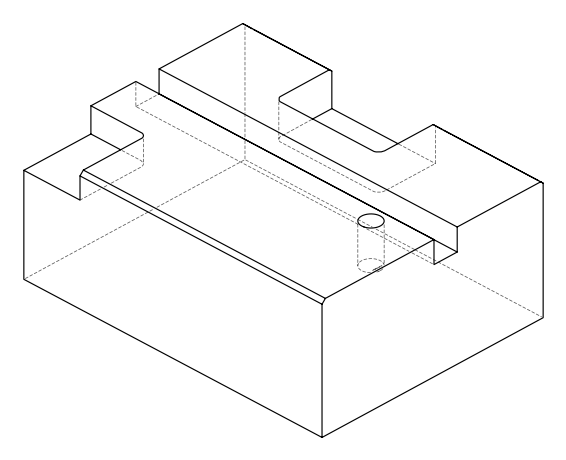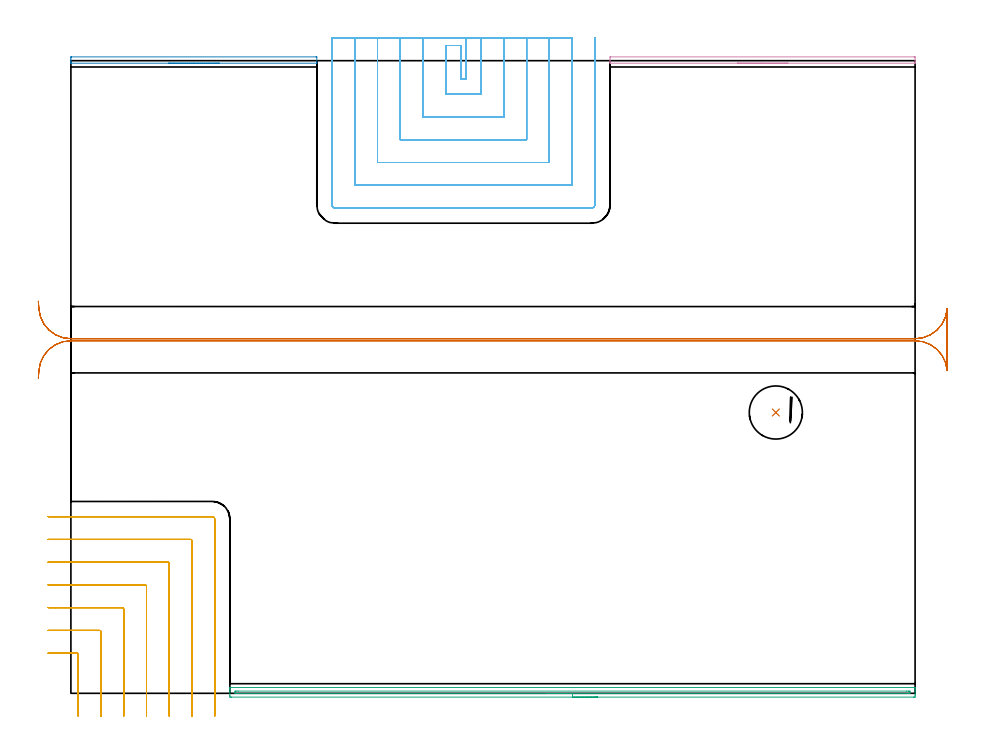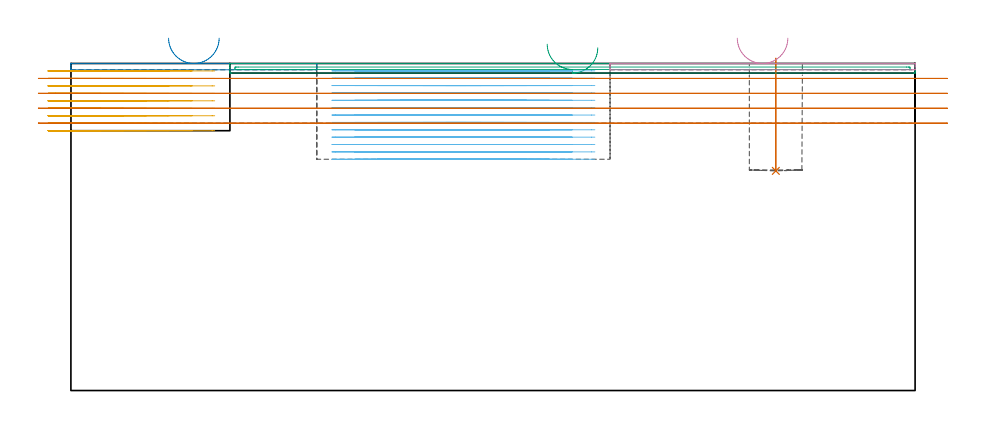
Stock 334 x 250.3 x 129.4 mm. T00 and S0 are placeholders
(PLAN: 7 operations, 3 tool changes, 66.3 min)
(1 INDEXABLE_INSERT_DRILL_BLIND_HOLE_FROM_SOLID | STEP1POCKET | NXT0302_013 | 0.18 min | 14620 mm3)
(2 AREA_MILL | FG_CHAMFER_SURFACE | UGT0205_001 | 0.93 min | 310 mm3)
(3 AREA_MILL_1 | FG_CHAMFER_SURFACE_1 | UGT0205_001 | 4.49 min | 1979 mm3)
(4 AREA_MILL_2 | FG_CHAMFER_SURFACE_2 | UGT0205_001 | 1.12 min | 383 mm3)
(5 MILL_CORNER_NOTCH_RECTANGULAR | CORNER_NOTCH_RECTANGULAR | NXT0201_011 | Follow Part, ap 3, ae 75% | 12.88 min | 126710 mm3)
(6 MILL_SLOT | SLOT_PARTIAL_RECTANGULAR | NXT0201_011 | Follow Part, ap 3, ae 75% | 40.4 min | 281830 mm3)
(7 MILL_RECTANGULAR_SLOT | SLOT_RECTANGULAR | UGT0201_109 | Follow Part, ap 6.35, ae 75% | 6.26 min | 206654 mm3)
(TOOL NXT0302_013 | Index. Insert Drill 21mm [880-D2100L25-05] | D21 PA176 FL105 Z2)
(TOOL UGT0205_001 | Chamfer Mill 20 x 3 x 45 deg. | D20 FL50 Z2)
(TOOL NXT0201_011 | ENDMILL 12mm [2P460-1200-NA 1630] | D12 FL38 Z6)
(TOOL UGT0201_109 | End Mill 25.4 mm | D25.4 FL25 Z2)
(OP 1 INDEXABLE_INSERT_DRILL_BLIND_HOLE_FROM_SOLID)
G17 G21 G94 G90
T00 M6
G54
G17 G0 G90 X278.9 Y111.1 S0 M3
G43 Z139.4 H1
G94 G81 G98 Z86.9 F250. R131.4
G80
M5
M2
(OP 2 AREA_MILL)
G17 G21 G94 G90
T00 M6
G54
G17 G0 G90 X58.65 Y249.3 S1061 M3
G43 Z139.4 H0
G94 G1 X58.612 Z138.528 F250.
X58.498 Z137.663
X58.309 Z136.812
X58.047 Z135.98
X57.713 Z135.174
X57.31 Z134.4
X56.842 Z133.664
X56.31 Z132.972
X55.721 Z132.329
X55.078 Z131.739
X54.386 Z131.208
X53.65 Z130.74
X52.876 Z130.337
X52.07 Z130.003
X51.238 Z129.741
X50.386 Z129.552
X49.522 Z129.438
X48.65 Z129.4
X0.13
X0.01 Y249.303 Z129.388
X0.002 Y249.408 Z129.285
X0. Y249.518 Z129.18
Y250.185 Z128.514
Y250.915 Z127.784
Y251.426 Z127.27
Y251.681 Z127.016
X0.003 Y251.791 Z126.905
X0.13 Y251.8 Z126.9
X96.98
X97.17 Y251.797 Z126.903
X97.297 Y251.791 Z126.905
X97.3 Y251.681 Z127.016
Y249.518 Z129.18
Y249.409 Z129.283
X97.29 Y249.303 Z129.388
X97.17 Y249.3 Z129.4
X48.65
X47.778 Z129.438
X46.914 Z129.552
X46.062 Z129.741
X45.23 Z130.003
X44.424 Z130.337
X43.65 Z130.74
X42.914 Z131.208
X42.222 Z131.739
X41.579 Z132.329
X40.99 Z132.972
X40.458 Z133.664
X39.99 Z134.4
X39.587 Z135.174
X39.253 Z135.98
X38.991 Z136.812
X38.802 Z137.663
X38.688 Z138.528
X38.65 Z139.4
M5
M2
(OP 3 AREA_MILL_1)
G17 G21 G94 G90
T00 M6
G54
G17 G0 G90 X208.45 Y-1.5 S1061 M3
G43 Z139.4 H0
Z135.6
G94 G1 X208.412 Z134.729 F250.
X208.298 Z133.864
X208.109 Z133.012
X207.847 Z132.18
X207.513 Z131.374
X207.11 Z130.6
X206.641 Z129.864
X206.11 Z129.172
X205.521 Z128.529
X204.878 Z127.94
X204.186 Z127.409
X203.45 Z126.94
X202.676 Z126.537
X201.87 Z126.203
X201.038 Z125.941
X200.186 Z125.752
X199.322 Z125.638
X198.45 Z125.6
X63.521
X62.96 Y-1.493 Z125.603
X62.908 Y-1.491 Z125.605
X62.9 Y-0.934 Z126.16
Y0.498 Z127.594
Y0.845 Z127.94
Y1.539 Z128.638
Y1.859 Z128.959
X62.907 Y2.255 Z129.346
X62.91 Y2.305 Z129.395
X63.07 Y2.3 Z129.4
X333.83
X333.99 Y2.305 Z129.395
X333.993 Y2.255 Z129.346
X334. Y1.859 Z128.958
Y1.539 Z128.639
Y0.845 Z127.94
Y-0.392 Z126.705
X333.997 Y-0.934 Z126.16
X333.992 Y-1.491 Z125.605
X333.94 Y-1.493 Z125.603
X333.379 Y-1.5 Z125.6
X198.45
Y-0.086 Z127.014
X66.243
X65.347 Y-0.083 Z127.017
X65.308 Y-0.081 Z127.019
X64.91 Y-0.045 Z127.055
X64.905 Y0.357 Z127.457
X64.91 Y0.845 Z127.945
X65.272 Y0.881 Z127.981
X65.308 Y0.883 Z127.983
X66.161 Y0.886 Z127.986
X330.657
X331.553 Y0.883 Z127.983
X331.592 Y0.881 Z127.981
X331.99 Y0.845 Z127.945
X331.995 Y0.444 Z127.544
X331.99 Y-0.045 Z127.055
X331.628 Y-0.081 Z127.019
X331.592 Y-0.083 Z127.017
X330.739 Y-0.086 Z127.014
X198.45
X197.578 Z127.052
X196.713 Z127.166
X195.862 Z127.355
X195.03 Z127.617
X194.224 Z127.951
X193.45 Z128.354
X192.714 Z128.823
X192.022 Z129.354
X191.379 Z129.943
X190.79 Z130.586
X190.258 Z131.279
X189.79 Z132.014
X189.387 Z132.788
X189.053 Z133.594
X188.791 Z134.426
X188.602 Z135.278
X188.488 Z136.143
X188.45 Z137.014
G0 Z139.4
M5
M2
(OP 4 AREA_MILL_2)
G17 G21 G94 G90
T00 M6
G54
G17 G0 G90 X283.65 Y249.3 S1061 M3
G43 Z139.4 H0
G94 G1 X283.612 Z138.528 F250.
X283.498 Z137.663
X283.309 Z136.812
X283.047 Z135.98
X282.713 Z135.174
X282.31 Z134.4
X281.842 Z133.664
X281.31 Z132.972
X280.721 Z132.329
X280.078 Z131.739
X279.386 Z131.208
X278.65 Z130.74
X277.876 Z130.337
X277.07 Z130.003
X276.238 Z129.741
X275.386 Z129.552
X274.522 Z129.438
X273.65 Z129.4
X213.451
X213.31 Y249.302 Z129.388
X213.302 Y249.425 Z129.267
X213.3 Y249.553 Z129.146
Y249.957 Z128.742
Y250.55 Z128.145
Y251.722 Z126.975
X213.303 Y251.791 Z126.905
X213.451 Y251.8 Z126.9
X333.594
X333.849 Y251.797 Z126.903
X333.997 Y251.791 Z126.905
X334. Y251.722 Z126.975
Y250.55 Z128.145
Y249.957 Z128.742
Y249.553 Z129.146
Y249.426 Z129.266
X333.99 Y249.303 Z129.388
X333.849 Y249.3 Z129.4
X273.65
X272.778 Z129.438
X271.914 Z129.552
X271.062 Z129.741
X270.23 Z130.003
X269.424 Z130.337
X268.65 Z130.74
X267.914 Z131.208
X267.222 Z131.739
X266.579 Z132.329
X265.99 Z132.972
X265.458 Z133.664
X264.99 Z134.4
X264.587 Z135.174
X264.253 Z135.98
X263.991 Z136.812
X263.802 Z137.663
X263.688 Z138.528
X263.65 Z139.4
M5
M2
(OP 5 MILL_CORNER_NOTCH_RECTANGULAR)
G17 G21 G94 G90
T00 M6
G54
G17 G0 G90 X2.9 Y-9. S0 M3
G43 Z139.4 H1
Z126.444
G94 G1 Y-6. F250.
Y15.304 F500.
G3 X2.304 Y15.9 R0.6
G1 X-6.
X-9. F250.
G0 Z139.4
X11.9 Y-9.
Z126.444
G1 Y-6.
Y24.304 F500.
G3 X11.304 Y24.9 R0.6
G1 X-6.
X-9. F250.
G0 Z139.4
X20.9 Y-9.
Z126.444
G1 Y-6.
Y33.304 F500.
G3 X20.304 Y33.9 R0.6
G1 X-6.
X-9. F250.
G0 Z139.4
X29.9 Y-9.
Z126.444
G1 Y-6.
Y42.304 F500.
G3 X29.304 Y42.9 R0.6
G1 X-6.
X-9. F250.
G0 Z139.4
X38.9 Y-9.
Z126.444
G1 Y-6.
Y51.304 F500.
G3 X38.304 Y51.9 R0.6
G1 X-6.
X-9. F250.
G0 Z139.4
X47.9 Y-9.
Z126.444
G1 Y-6.
Y60.303 F500.
G3 X47.303 Y60.9 R0.6
G1 X-6.
X-9. F250.
G0 Z139.4
X56.9 Y-9.
Z126.444
G1 Y-6.
Y68.9 F500.
G3 X55.9 Y69.9 R1.
G1 X-6.
X-9. F250.
G0 Z139.4
X2.9 Y-9.
Z123.489
G1 Y-6.
Y15.304 F500.
G3 X2.304 Y15.9 R0.6
G1 X-6.
X-9. F250.
G0 Z139.4
X11.9 Y-9.
Z123.489
G1 Y-6.
Y24.304 F500.
G3 X11.304 Y24.9 R0.6
G1 X-6.
X-9. F250.
G0 Z139.4
X20.9 Y-9.
Z123.489
G1 Y-6.
Y33.304 F500.
G3 X20.304 Y33.9 R0.6
G1 X-6.
X-9. F250.
G0 Z139.4
X29.9 Y-9.
Z123.489
G1 Y-6.
Y42.304 F500.
G3 X29.304 Y42.9 R0.6
G1 X-6.
X-9. F250.
G0 Z139.4
X38.9 Y-9.
Z123.489
G1 Y-6.
Y51.304 F500.
G3 X38.304 Y51.9 R0.6
G1 X-6.
X-9. F250.
G0 Z139.4
X47.9 Y-9.
Z123.489
G1 Y-6.
Y60.303 F500.
G3 X47.303 Y60.9 R0.6
G1 X-6.
X-9. F250.
G0 Z139.4
X56.9 Y-9.
Z123.489
G1 Y-6.
Y68.9 F500.
G3 X55.9 Y69.9 R1.
G1 X-6.
X-9. F250.
G0 Z139.4
X2.9 Y-9.
Z120.533
G1 Y-6.
Y15.304 F500.
G3 X2.304 Y15.9 R0.6
G1 X-6.
X-9. F250.
G0 Z139.4
X11.9 Y-9.
Z120.533
G1 Y-6.
Y24.304 F500.
G3 X11.304 Y24.9 R0.6
G1 X-6.
X-9. F250.
G0 Z139.4
X20.9 Y-9.
Z120.533
G1 Y-6.
Y33.304 F500.
G3 X20.304 Y33.9 R0.6
G1 X-6.
X-9. F250.
G0 Z139.4
X29.9 Y-9.
Z120.533
G1 Y-6.
Y42.304 F500.
G3 X29.304 Y42.9 R0.6
G1 X-6.
X-9. F250.
G0 Z139.4
X38.9 Y-9.
Z120.533
G1 Y-6.
Y51.304 F500.
G3 X38.304 Y51.9 R0.6
G1 X-6.
X-9. F250.
G0 Z139.4
X47.9 Y-9.
Z120.533
G1 Y-6.
Y60.303 F500.
G3 X47.303 Y60.9 R0.6
G1 X-6.
X-9. F250.
G0 Z139.4
X56.9 Y-9.
Z120.533
G1 Y-6.
Y68.9 F500.
G3 X55.9 Y69.9 R1.
G1 X-6.
X-9. F250.
G0 Z139.4
X2.9 Y-9.
Z117.578
G1 Y-6.
Y15.304 F500.
G3 X2.304 Y15.9 R0.6
G1 X-6.
X-9. F250.
G0 Z139.4
X11.9 Y-9.
Z117.578
G1 Y-6.
Y24.304 F500.
G3 X11.304 Y24.9 R0.6
G1 X-6.
X-9. F250.
G0 Z139.4
X20.9 Y-9.
Z117.578
G1 Y-6.
Y33.304 F500.
G3 X20.304 Y33.9 R0.6
G1 X-6.
X-9. F250.
G0 Z139.4
X29.9 Y-9.
Z117.578
G1 Y-6.
Y42.304 F500.
G3 X29.304 Y42.9 R0.6
G1 X-6.
X-9. F250.
G0 Z139.4
X38.9 Y-9.
Z117.578
G1 Y-6.
Y51.304 F500.
G3 X38.304 Y51.9 R0.6
G1 X-6.
X-9. F250.
G0 Z139.4
X47.9 Y-9.
Z117.578
G1 Y-6.
Y60.303 F500.
G3 X47.303 Y60.9 R0.6
G1 X-6.
X-9. F250.
G0 Z139.4
X56.9 Y-9.
Z117.578
G1 Y-6.
Y68.9 F500.
G3 X55.9 Y69.9 R1.
G1 X-6.
X-9. F250.
G0 Z139.4
X2.9 Y-9.
Z114.622
G1 Y-6.
Y15.304 F500.
G3 X2.304 Y15.9 R0.6
G1 X-6.
X-9. F250.
G0 Z139.4
X11.9 Y-9.
Z114.622
G1 Y-6.
Y24.304 F500.
G3 X11.304 Y24.9 R0.6
G1 X-6.
X-9. F250.
G0 Z139.4
X20.9 Y-9.
Z114.622
G1 Y-6.
Y33.304 F500.
G3 X20.304 Y33.9 R0.6
G1 X-6.
X-9. F250.
G0 Z139.4
X29.9 Y-9.
Z114.622
G1 Y-6.
Y42.304 F500.
G3 X29.304 Y42.9 R0.6
G1 X-6.
X-9. F250.
G0 Z139.4
X38.9 Y-9.
Z114.622
G1 Y-6.
Y51.304 F500.
G3 X38.304 Y51.9 R0.6
G1 X-6.
X-9. F250.
G0 Z139.4
X47.9 Y-9.
Z114.622
G1 Y-6.
Y60.303 F500.
G3 X47.303 Y60.9 R0.6
G1 X-6.
X-9. F250.
G0 Z139.4
X56.9 Y-9.
Z114.622
G1 Y-6.
Y68.9 F500.
G3 X55.9 Y69.9 R1.
G1 X-6.
X-9. F250.
G0 Z139.4
X2.9 Y-9.
Z111.667
G1 Y-6.
Y15.304 F500.
G3 X2.304 Y15.9 R0.6
G1 X-6.
X-9. F250.
G0 Z139.4
X11.9 Y-9.
Z111.667
G1 Y-6.
Y24.304 F500.
G3 X11.304 Y24.9 R0.6
G1 X-6.
X-9. F250.
G0 Z139.4
X20.9 Y-9.
Z111.667
G1 Y-6.
Y33.304 F500.
G3 X20.304 Y33.9 R0.6
G1 X-6.
X-9. F250.
G0 Z139.4
X29.9 Y-9.
Z111.667
G1 Y-6.
Y42.304 F500.
G3 X29.304 Y42.9 R0.6
G1 X-6.
X-9. F250.
G0 Z139.4
X38.9 Y-9.
Z111.667
G1 Y-6.
Y51.304 F500.
G3 X38.304 Y51.9 R0.6
G1 X-6.
X-9. F250.
G0 Z139.4
X47.9 Y-9.
Z111.667
G1 Y-6.
Y60.303 F500.
G3 X47.303 Y60.9 R0.6
G1 X-6.
X-9. F250.
G0 Z139.4
X56.9 Y-9.
Z111.667
G1 Y-6.
Y68.9 F500.
G3 X55.9 Y69.9 R1.
G1 X-6.
X-9. F250.
G0 Z139.4
X2.9 Y-9.
Z108.711
G1 Y-6.
Y15.304 F500.
G3 X2.304 Y15.9 R0.6
G1 X-6.
X-9. F250.
G0 Z139.4
X11.9 Y-9.
Z108.711
G1 Y-6.
Y24.304 F500.
G3 X11.304 Y24.9 R0.6
G1 X-6.
X-9. F250.
G0 Z139.4
X20.9 Y-9.
Z108.711
G1 Y-6.
Y33.304 F500.
G3 X20.304 Y33.9 R0.6
G1 X-6.
X-9. F250.
G0 Z139.4
X29.9 Y-9.
Z108.711
G1 Y-6.
Y42.304 F500.
G3 X29.304 Y42.9 R0.6
G1 X-6.
X-9. F250.
G0 Z139.4
X38.9 Y-9.
Z108.711
G1 Y-6.
Y51.304 F500.
G3 X38.304 Y51.9 R0.6
G1 X-6.
X-9. F250.
G0 Z139.4
X47.9 Y-9.
Z108.711
G1 Y-6.
Y60.303 F500.
G3 X47.303 Y60.9 R0.6
G1 X-6.
X-9. F250.
G0 Z139.4
X56.9 Y-9.
Z108.711
G1 Y-6.
Y68.9 F500.
G3 X55.9 Y69.9 R1.
G1 X-6.
X-9. F250.
G0 Z139.4
X2.9 Y-9.
Z105.756
G1 Y-6.
Y15.304 F500.
G3 X2.304 Y15.9 R0.6
G1 X-6.
X-9. F250.
G0 Z139.4
X11.9 Y-9.
Z105.756
G1 Y-6.
Y24.304 F500.
G3 X11.304 Y24.9 R0.6
G1 X-6.
X-9. F250.
G0 Z139.4
X20.9 Y-9.
Z105.756
G1 Y-6.
Y33.304 F500.
G3 X20.304 Y33.9 R0.6
G1 X-6.
X-9. F250.
G0 Z139.4
X29.9 Y-9.
Z105.756
G1 Y-6.
Y42.304 F500.
G3 X29.304 Y42.9 R0.6
G1 X-6.
X-9. F250.
G0 Z139.4
X38.9 Y-9.
Z105.756
G1 Y-6.
Y51.304 F500.
G3 X38.304 Y51.9 R0.6
G1 X-6.
X-9. F250.
G0 Z139.4
X47.9 Y-9.
Z105.756
G1 Y-6.
Y60.303 F500.
G3 X47.303 Y60.9 R0.6
G1 X-6.
X-9. F250.
G0 Z139.4
X56.9 Y-9.
Z105.756
G1 Y-6.
Y68.9 F500.
G3 X55.9 Y69.9 R1.
G1 X-6.
X-9. F250.
G0 Z139.4
X2.9 Y-9.
Z102.8
G1 Y-6.
Y15.304 F500.
G3 X2.304 Y15.9 R0.6
G1 X-6.
X-9. F250.
G0 Z139.4
X11.9 Y-9.
Z102.8
G1 Y-6.
Y24.304 F500.
G3 X11.304 Y24.9 R0.6
G1 X-6.
X-9. F250.
G0 Z139.4
X20.9 Y-9.
Z102.8
G1 Y-6.
Y33.304 F500.
G3 X20.304 Y33.9 R0.6
G1 X-6.
X-9. F250.
G0 Z139.4
X29.9 Y-9.
Z102.8
G1 Y-6.
Y42.304 F500.
G3 X29.304 Y42.9 R0.6
G1 X-6.
X-9. F250.
G0 Z139.4
X38.9 Y-9.
Z102.8
G1 Y-6.
Y51.304 F500.
G3 X38.304 Y51.9 R0.6
G1 X-6.
X-9. F250.
G0 Z139.4
X47.9 Y-9.
Z102.8
G1 Y-6.
Y60.303 F500.
G3 X47.303 Y60.9 R0.6
G1 X-6.
X-9. F250.
G0 Z139.4
X56.9 Y-9.
Z102.8
G1 Y-6.
Y68.9 F500.
G3 X55.9 Y69.9 R1.
G1 X-6.
X-9. F250.
G0 Z139.4
M5
M2
(OP 6 MILL_SLOT)
G17 G21 G94 G90
T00 M6
G54
G17 G0 G90 X156.3 Y259.3 S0 M3
G43 Z139.4 H1
Z126.485
G94 G1 Y256.3 F250.
Y243. F500.
X154.3
Y256.3
X148.3
Y237.
X162.3
Y256.3
Y259.3 F250.
X139.3
Y256.3
Y228. F500.
X171.3
Y256.3
Y259.3 F250.
X130.3
Y256.3
Y219. F500.
X180.3
Y256.3
Y259.3 F250.
X121.3
Y256.3
Y210. F500.
X189.3
Y256.3
Y259.3 F250.
X112.3
Y256.3
Y201. F500.
X198.3
Y256.3
Y259.3 F250.
X103.3
Y256.3
Y193.3 F500.
G3 X104.6 Y192. R1.3
G1 X206.
G3 X207.3 Y193.3 R1.3
G1 Y256.3
Y259.3 F250.
G0 X156.3 Z123.569
G1 Y256.3
Y243. F500.
X154.3
Y256.3
X148.3
Y237.
X162.3
Y256.3
Y259.3 F250.
X139.3
Y256.3
Y228. F500.
X171.3
Y256.3
Y259.3 F250.
X130.3
Y256.3
Y219. F500.
X180.3
Y256.3
Y259.3 F250.
X121.3
Y256.3
Y210. F500.
X189.3
Y256.3
Y259.3 F250.
X112.3
Y256.3
Y201. F500.
X198.3
Y256.3
Y259.3 F250.
X103.3
Y256.3
Y193.3 F500.
G3 X104.6 Y192. R1.3
G1 X206.
G3 X207.3 Y193.3 R1.3
G1 Y256.3
Y259.3 F250.
G0 X156.3 Z120.654
G1 Y256.3
Y243. F500.
X154.3
Y256.3
X148.3
Y237.
X162.3
Y256.3
Y259.3 F250.
X139.3
Y256.3
Y228. F500.
X171.3
Y256.3
Y259.3 F250.
X130.3
Y256.3
Y219. F500.
X180.3
Y256.3
Y259.3 F250.
X121.3
Y256.3
Y210. F500.
X189.3
Y256.3
Y259.3 F250.
X112.3
Y256.3
Y201. F500.
X198.3
Y256.3
Y259.3 F250.
X103.3
Y256.3
Y193.3 F500.
G3 X104.6 Y192. R1.3
G1 X206.
G3 X207.3 Y193.3 R1.3
G1 Y256.3
Y259.3 F250.
G0 X156.3 Z117.738
G1 Y256.3
Y243. F500.
X154.3
Y256.3
X148.3
Y237.
X162.3
Y256.3
Y259.3 F250.
X139.3
Y256.3
Y228. F500.
X171.3
Y256.3
Y259.3 F250.
X130.3
Y256.3
Y219. F500.
X180.3
Y256.3
Y259.3 F250.
X121.3
Y256.3
Y210. F500.
X189.3
Y256.3
Y259.3 F250.
X112.3
Y256.3
Y201. F500.
X198.3
Y256.3
Y259.3 F250.
X103.3
Y256.3
Y193.3 F500.
G3 X104.6 Y192. R1.3
G1 X206.
G3 X207.3 Y193.3 R1.3
G1 Y256.3
Y259.3 F250.
G0 X156.3 Z114.823
G1 Y256.3
Y243. F500.
X154.3
Y256.3
X148.3
Y237.
X162.3
Y256.3
Y259.3 F250.
X139.3
Y256.3
Y228. F500.
X171.3
Y256.3
Y259.3 F250.
X130.3
Y256.3
Y219. F500.
X180.3
Y256.3
Y259.3 F250.
X121.3
Y256.3
Y210. F500.
X189.3
Y256.3
Y259.3 F250.
X112.3
Y256.3
Y201. F500.
X198.3
Y256.3
Y259.3 F250.
X103.3
Y256.3
Y193.3 F500.
G3 X104.6 Y192. R1.3
G1 X206.
G3 X207.3 Y193.3 R1.3
G1 Y256.3
Y259.3 F250.
G0 X156.3 Z111.908
G1 Y256.3
Y243. F500.
X154.3
Y256.3
X148.3
Y237.
X162.3
Y256.3
Y259.3 F250.
X139.3
Y256.3
Y228. F500.
X171.3
Y256.3
Y259.3 F250.
X130.3
Y256.3
Y219. F500.
X180.3
Y256.3
Y259.3 F250.
X121.3
Y256.3
Y210. F500.
X189.3
Y256.3
Y259.3 F250.
X112.3
Y256.3
Y201. F500.
X198.3
Y256.3
Y259.3 F250.
X103.3
Y256.3
Y193.3 F500.
G3 X104.6 Y192. R1.3
G1 X206.
G3 X207.3 Y193.3 R1.3
G1 Y256.3
Y259.3 F250.
G0 X156.3 Z108.992
G1 Y256.3
Y243. F500.
X154.3
Y256.3
X148.3
Y237.
X162.3
Y256.3
Y259.3 F250.
X139.3
Y256.3
Y228. F500.
X171.3
Y256.3
Y259.3 F250.
X130.3
Y256.3
Y219. F500.
X180.3
Y256.3
Y259.3 F250.
X121.3
Y256.3
Y210. F500.
X189.3
Y256.3
Y259.3 F250.
X112.3
Y256.3
Y201. F500.
X198.3
Y256.3
Y259.3 F250.
X103.3
Y256.3
Y193.3 F500.
G3 X104.6 Y192. R1.3
G1 X206.
G3 X207.3 Y193.3 R1.3
G1 Y256.3
Y259.3 F250.
G0 X156.3 Z106.077
G1 Y256.3
Y243. F500.
X154.3
Y256.3
X148.3
Y237.
X162.3
Y256.3
Y259.3 F250.
X139.3
Y256.3
Y228. F500.
X171.3
Y256.3
Y259.3 F250.
X130.3
Y256.3
Y219. F500.
X180.3
Y256.3
Y259.3 F250.
X121.3
Y256.3
Y210. F500.
X189.3
Y256.3
Y259.3 F250.
X112.3
Y256.3
Y201. F500.
X198.3
Y256.3
Y259.3 F250.
X103.3
Y256.3
Y193.3 F500.
G3 X104.6 Y192. R1.3
G1 X206.
G3 X207.3 Y193.3 R1.3
G1 Y256.3
Y259.3 F250.
G0 X156.3 Z103.162
G1 Y256.3
Y243. F500.
X154.3
Y256.3
X148.3
Y237.
X162.3
Y256.3
Y259.3 F250.
X139.3
Y256.3
Y228. F500.
X171.3
Y256.3
Y259.3 F250.
X130.3
Y256.3
Y219. F500.
X180.3
Y256.3
Y259.3 F250.
X121.3
Y256.3
Y210. F500.
X189.3
Y256.3
Y259.3 F250.
X112.3
Y256.3
Y201. F500.
X198.3
Y256.3
Y259.3 F250.
X103.3
Y256.3
Y193.3 F500.
G3 X104.6 Y192. R1.3
G1 X206.
G3 X207.3 Y193.3 R1.3
G1 Y256.3
Y259.3 F250.
G0 X156.3 Z100.246
G1 Y256.3
Y243. F500.
X154.3
Y256.3
X148.3
Y237.
X162.3
Y256.3
Y259.3 F250.
X139.3
Y256.3
Y228. F500.
X171.3
Y256.3
Y259.3 F250.
X130.3
Y256.3
Y219. F500.
X180.3
Y256.3
Y259.3 F250.
X121.3
Y256.3
Y210. F500.
X189.3
Y256.3
Y259.3 F250.
X112.3
Y256.3
Y201. F500.
X198.3
Y256.3
Y259.3 F250.
X103.3
Y256.3
Y193.3 F500.
G3 X104.6 Y192. R1.3
G1 X206.
G3 X207.3 Y193.3 R1.3
G1 Y256.3
Y259.3 F250.
G0 X156.3 Z97.331
G1 Y256.3
Y243. F500.
X154.3
Y256.3
X148.3
Y237.
X162.3
Y256.3
Y259.3 F250.
X139.3
Y256.3
Y228. F500.
X171.3
Y256.3
Y259.3 F250.
X130.3
Y256.3
Y219. F500.
X180.3
Y256.3
Y259.3 F250.
X121.3
Y256.3
Y210. F500.
X189.3
Y256.3
Y259.3 F250.
X112.3
Y256.3
Y201. F500.
X198.3
Y256.3
Y259.3 F250.
X103.3
Y256.3
Y193.3 F500.
G3 X104.6 Y192. R1.3
G1 X206.
G3 X207.3 Y193.3 R1.3
G1 Y256.3
Y259.3 F250.
G0 X156.3 Z94.415
G1 Y256.3
Y243. F500.
X154.3
Y256.3
X148.3
Y237.
X162.3
Y256.3
Y259.3 F250.
X139.3
Y256.3
Y228. F500.
X171.3
Y256.3
Y259.3 F250.
X130.3
Y256.3
Y219. F500.
X180.3
Y256.3
Y259.3 F250.
X121.3
Y256.3
Y210. F500.
X189.3
Y256.3
Y259.3 F250.
X112.3
Y256.3
Y201. F500.
X198.3
Y256.3
Y259.3 F250.
X103.3
Y256.3
Y193.3 F500.
G3 X104.6 Y192. R1.3
G1 X206.
G3 X207.3 Y193.3 R1.3
G1 Y256.3
Y259.3 F250.
G0 X156.3 Z91.5
G1 Y256.3
Y243. F500.
X154.3
Y256.3
X148.3
Y237.
X162.3
Y256.3
Y259.3 F250.
X139.3
Y256.3
Y228. F500.
X171.3
Y256.3
Y259.3 F250.
X130.3
Y256.3
Y219. F500.
X180.3
Y256.3
Y259.3 F250.
X121.3
Y256.3
Y210. F500.
X189.3
Y256.3
Y259.3 F250.
X112.3
Y256.3
Y201. F500.
X198.3
Y256.3
Y259.3 F250.
X103.3
Y256.3
Y193.3 F500.
G3 X104.6 Y192. R1.3
G1 X206.
G3 X207.3 Y193.3 R1.3
G1 Y256.3
Y259.3 F250.
G0 Z139.4
M5
M2
(OP 7 MILL_RECTANGULAR_SLOT)
G17 G21 G94 G90
T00 M6
G54
G17 G0 G90 X-12.876 Y124.679 S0 M3
G43 Z139.4 H0
Z123.5
G94 G1 X-12.67 Y127.672 F250.
G2 X0. Y139.5 R12.7 F500.
G1 X334.
G2 X346.67 Y127.672 R12.7
G1 X346.7
Y152.128
X346.67
G2 X334. Y140.3 R12.7
G1 X0.
G2 X-12.67 Y152.128 R12.7
G1 X-12.876 Y155.121 F250.
G0 Y124.679 Z117.6
G1 X-12.67 Y127.672
G2 X0. Y139.5 R12.7 F500.
G1 X334.
G2 X346.67 Y127.672 R12.7
G1 X346.7
Y152.128
X346.67
G2 X334. Y140.3 R12.7
G1 X0.
G2 X-12.67 Y152.128 R12.7
G1 X-12.876 Y155.121 F250.
G0 Y124.679 Z111.7
G1 X-12.67 Y127.672
G2 X0. Y139.5 R12.7 F500.
G1 X334.
G2 X346.67 Y127.672 R12.7
G1 X346.7
Y152.128
X346.67
G2 X334. Y140.3 R12.7
G1 X0.
G2 X-12.67 Y152.128 R12.7
G1 X-12.876 Y155.121 F250.
G0 Y124.679 Z105.8
G1 X-12.67 Y127.672
G2 X0. Y139.5 R12.7 F500.
G1 X334.
G2 X346.67 Y127.672 R12.7
G1 X346.7
Y152.128
X346.67
G2 X334. Y140.3 R12.7
G1 X0.
G2 X-12.67 Y152.128 R12.7
G1 X-12.876 Y155.121 F250.
G0 Z139.4
M5
M2
